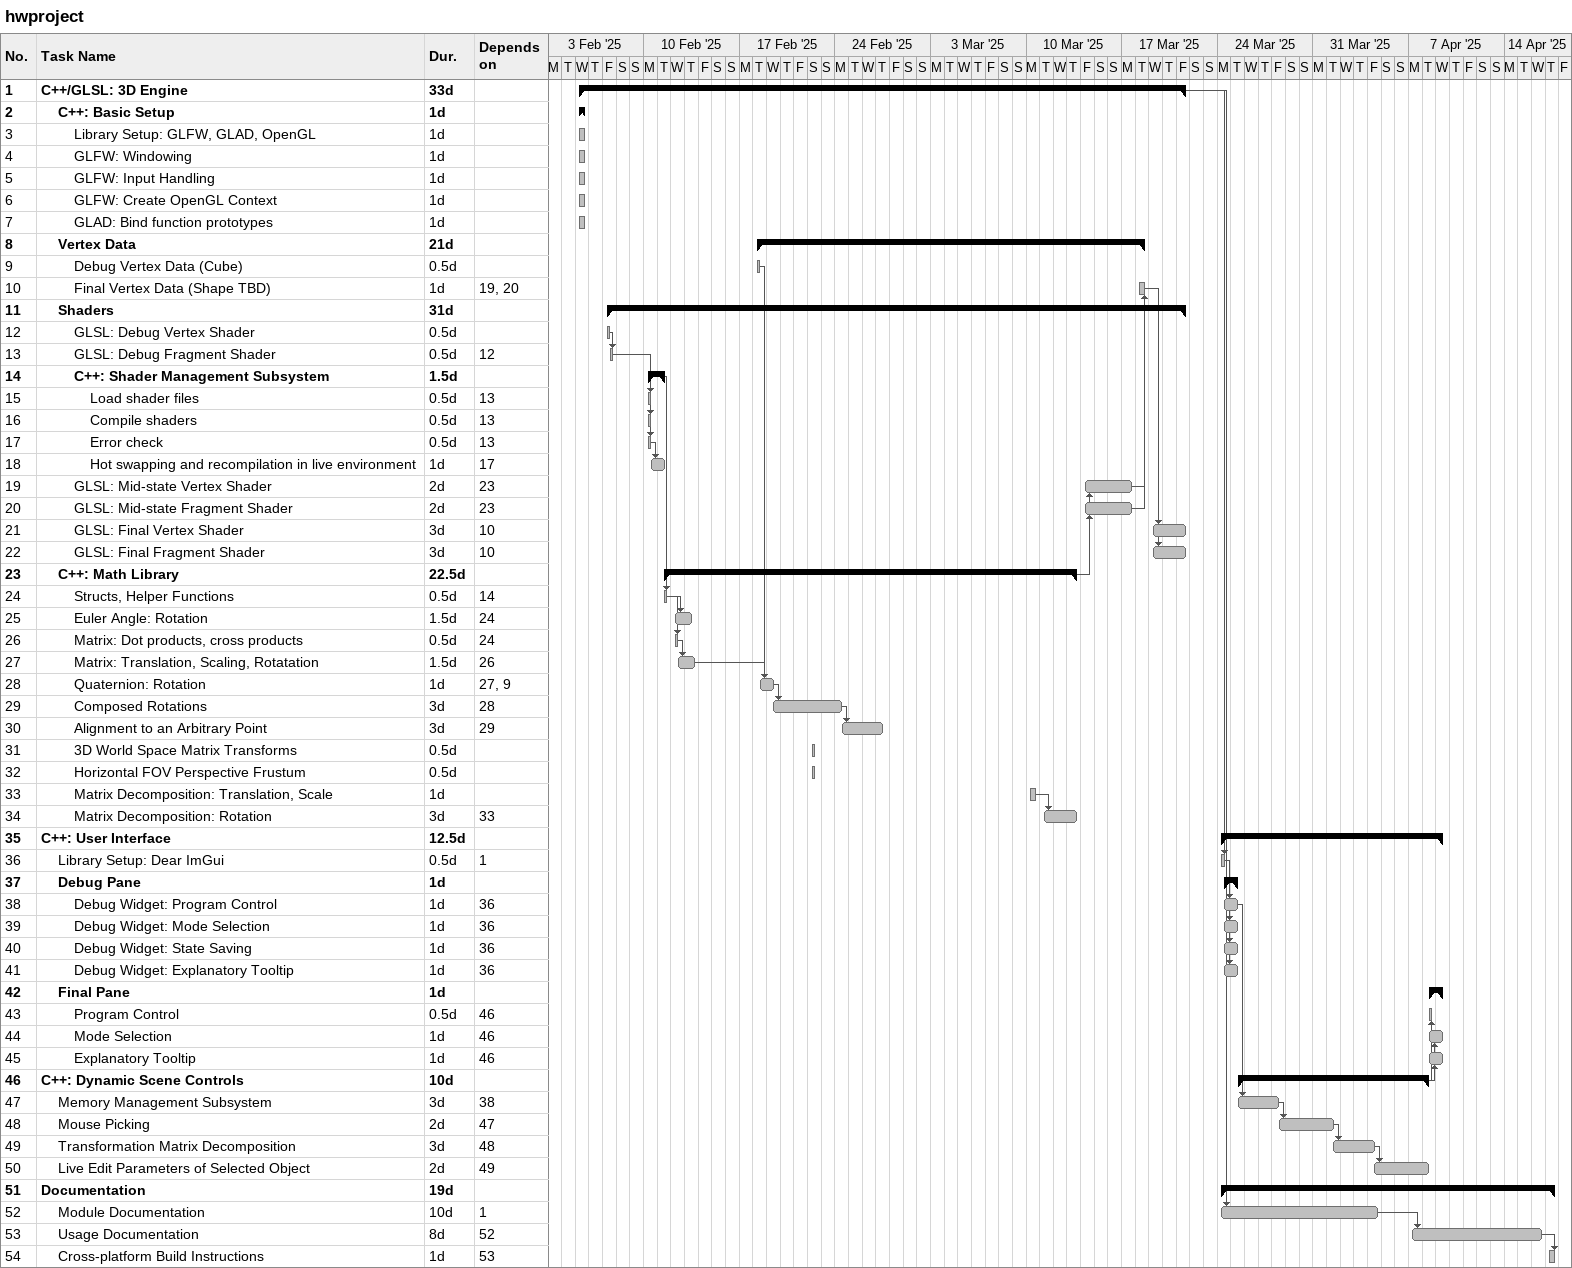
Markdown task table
hwproject

| ID | Level | Task | Duration | Start | Finish | Predecessors |
|---|---|---|---|---|---|---|
| 1 | 1 | **C++/GLSL: 3D Engine** | 33d | 2025-02-05 | 2025-03-21 |  |
| 2 | 2 | **C++: Basic Setup** | 1d | 2025-02-05 | 2025-02-05 |  |
| 3 | 3 | Library Setup: GLFW, GLAD, OpenGL | 1d | 2025-02-05 | 2025-02-05 |  |
| 4 | 3 | GLFW: Windowing | 1d | 2025-02-05 | 2025-02-05 |  |
| 5 | 3 | GLFW: Input Handling | 1d | 2025-02-05 | 2025-02-05 |  |
| 6 | 3 | GLFW: Create OpenGL Context | 1d | 2025-02-05 | 2025-02-05 |  |
| 7 | 3 | GLAD: Bind function prototypes | 1d | 2025-02-05 | 2025-02-05 |  |
| 8 | 2 | **Vertex Data** | 21d | 2025-02-18 | 2025-03-18 |  |
| 9 | 3 | Debug Vertex Data (Cube) | 0.5d | 2025-02-18 | 2025-02-18 |  |
| 10 | 3 | Final Vertex Data (Shape TBD) | 1d | 2025-03-18 | 2025-03-18 | 19, 20 |
| 11 | 2 | **Shaders** | 31d | 2025-02-07 | 2025-03-21 |  |
| 12 | 3 | GLSL: Debug Vertex Shader | 0.5d | 2025-02-07 | 2025-02-07 |  |
| 13 | 3 | GLSL: Debug Fragment Shader | 0.5d | 2025-02-07 | 2025-02-07 | 12 |
| 14 | 3 | **C++: Shader Management Subsystem** | 1.5d | 2025-02-10 | 2025-02-11 |  |
| 15 | 4 | Load shader files | 0.5d | 2025-02-10 | 2025-02-10 | 13 |
| 16 | 4 | Compile shaders | 0.5d | 2025-02-10 | 2025-02-10 | 13 |
| 17 | 4 | Error check | 0.5d | 2025-02-10 | 2025-02-10 | 13 |
| 18 | 4 | Hot swapping and recompilation in live environment | 1d | 2025-02-10 | 2025-02-11 | 17 |
| 19 | 3 | GLSL: Mid-state Vertex Shader | 2d | 2025-03-14 | 2025-03-17 | 23 |
| 20 | 3 | GLSL: Mid-state Fragment Shader | 2d | 2025-03-14 | 2025-03-17 | 23 |
| 21 | 3 | GLSL: Final Vertex Shader | 3d | 2025-03-19 | 2025-03-21 | 10 |
| 22 | 3 | GLSL: Final Fragment Shader | 3d | 2025-03-19 | 2025-03-21 | 10 |
| 23 | 2 | **C++: Math Library** | 22.5d | 2025-02-11 | 2025-03-13 |  |
| 24 | 3 | Structs, Helper Functions | 0.5d | 2025-02-11 | 2025-02-11 | 14 |
| 25 | 3 | Euler Angle: Rotation | 1.5d | 2025-02-12 | 2025-02-13 | 24 |
| 26 | 3 | Matrix: Dot products, cross products | 0.5d | 2025-02-12 | 2025-02-12 | 24 |
| 27 | 3 | Matrix: Translation, Scaling, Rotatation | 1.5d | 2025-02-12 | 2025-02-13 | 26 |
| 28 | 3 | Quaternion: Rotation | 1d | 2025-02-18 | 2025-02-19 | 27, 9 |
| 29 | 3 | Composed Rotations | 3d | 2025-02-19 | 2025-02-24 | 28 |
| 30 | 3 | Alignment to an Arbitrary Point | 3d | 2025-02-24 | 2025-02-27 | 29 |
| 31 | 3 | 3D World Space Matrix Transforms | 0.5d | 2025-02-22 | 2025-02-22 |  |
| 32 | 3 | Horizontal FOV Perspective Frustum | 0.5d | 2025-02-22 | 2025-02-22 |  |
| 33 | 3 | Matrix Decomposition: Translation, Scale | 1d | 2025-03-10 | 2025-03-10 |  |
| 34 | 3 | Matrix Decomposition: Rotation | 3d | 2025-03-11 | 2025-03-13 | 33 |
| 35 | 1 | **C++: User Interface** | 12.5d | 2025-03-24 | 2025-04-09 |  |
| 36 | 2 | Library Setup: Dear ImGui | 0.5d | 2025-03-24 | 2025-03-24 | 1 |
| 37 | 2 | **Debug Pane** | 1d | 2025-03-24 | 2025-03-25 |  |
| 38 | 3 | Debug Widget: Program Control | 1d | 2025-03-24 | 2025-03-25 | 36 |
| 39 | 3 | Debug Widget: Mode Selection | 1d | 2025-03-24 | 2025-03-25 | 36 |
| 40 | 3 | Debug Widget: State Saving | 1d | 2025-03-24 | 2025-03-25 | 36 |
| 41 | 3 | Debug Widget: Explanatory Tooltip | 1d | 2025-03-24 | 2025-03-25 | 36 |
| 42 | 2 | **Final Pane** | 1d | 2025-04-08 | 2025-04-09 |  |
| 43 | 3 | Program Control | 0.5d | 2025-04-08 | 2025-04-08 | 46 |
| 44 | 3 | Mode Selection | 1d | 2025-04-08 | 2025-04-09 | 46 |
| 45 | 3 | Explanatory Tooltip | 1d | 2025-04-08 | 2025-04-09 | 46 |
| 46 | 1 | **C++: Dynamic Scene Controls** | 10d | 2025-03-25 | 2025-04-08 |  |
| 47 | 2 | Memory Management Subsystem | 3d | 2025-03-25 | 2025-03-28 | 38 |
| 48 | 2 | Mouse Picking | 2d | 2025-03-28 | 2025-04-01 | 47 |
| 49 | 2 | Transformation Matrix Decomposition | 3d | 2025-04-01 | 2025-04-04 | 48 |
| 50 | 2 | Live Edit Parameters of Selected Object | 2d | 2025-04-04 | 2025-04-08 | 49 |
| 51 | 1 | **Documentation** | 19d | 2025-03-24 | 2025-04-17 |  |
| 52 | 2 | Module Documentation | 10d | 2025-03-24 | 2025-04-04 | 1 |
| 53 | 2 | Usage Documentation | 8d | 2025-04-07 | 2025-04-16 | 52 |
| 54 | 2 | Cross-platform Build Instructions | 1d | 2025-04-17 | 2025-04-17 | 53 |
